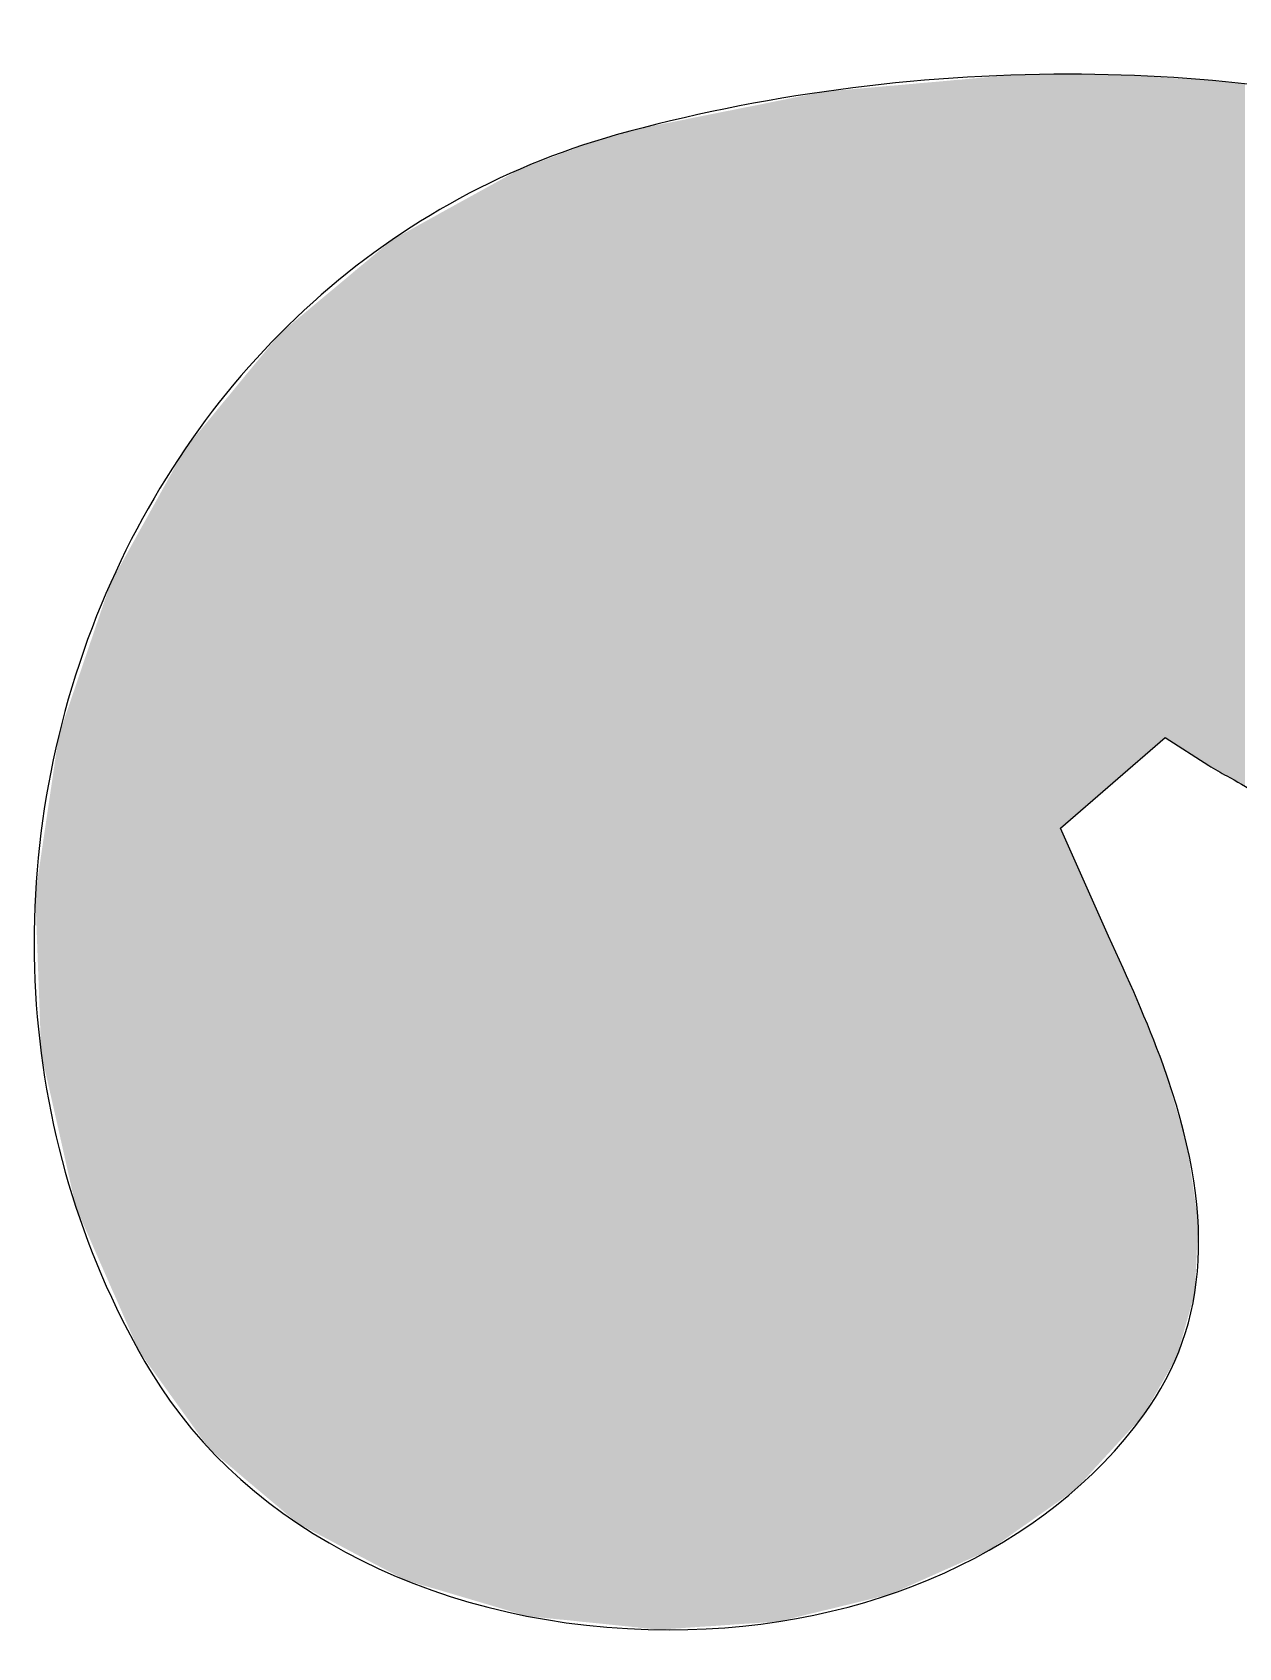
# Model space of a CAD drawing. Extents: x 274 to 390, y 552 to 644.
# Drawn here: x 319.89 to 328.59, y 622.24 to 633.88 of the extents above; entities that cross this region are included whole.
import ezdxf

# ---------------------------------------------------------------- set-up
doc = ezdxf.new("R2010")
doc.units = 0
doc.layers.add('LAYER_1', color=7, linetype='CONTINUOUS')

# ---------------------------------------------------------------- blocks, each defined once
blk = doc.blocks.new('*U1')
at = {"layer": 'LAYER_1', "color": 7}
for points in [[(326.041, 622.614), (325.993, 633.487), (326.041, 633.491)], [(326.073, 622.622), (326.041, 633.491), (326.073, 633.494)], [(326.041, 622.614), (326.041, 633.491), (326.073, 622.622)], [(326.114, 622.64), (326.073, 633.494), (326.114, 633.497)], [(326.073, 622.622), (326.073, 633.494), (326.114, 622.64)], [(326.258, 622.704), (326.114, 633.497), (326.258, 633.51)], [(326.114, 622.64), (326.114, 633.497), (326.258, 622.704)], [(326.276, 622.712), (326.258, 633.51), (326.276, 633.512)], [(326.258, 622.704), (326.258, 633.51), (326.276, 622.712)], [(326.408, 622.771), (326.276, 633.512), (326.408, 633.523)], [(326.276, 622.712), (326.276, 633.512), (326.408, 622.771)], [(326.559, 622.838), (326.408, 633.523), (326.559, 633.537)], [(326.408, 622.771), (326.408, 633.523), (326.559, 622.838)], [(326.598, 622.855), (326.559, 633.537), (326.598, 633.54)], [(326.559, 622.838), (326.559, 633.537), (326.559, 622.838)], [(326.559, 622.838), (326.559, 633.537), (326.559, 633.537)], [(326.559, 622.838), (326.559, 633.537), (326.598, 622.855)], [(326.606, 622.859), (326.598, 633.54), (326.606, 633.541)], [(326.598, 622.855), (326.598, 633.54), (326.606, 622.859)], [(326.695, 622.898), (326.606, 633.541), (326.695, 633.549)], [(326.606, 622.859), (326.606, 633.541), (326.695, 622.898)], [(326.792, 622.941), (326.695, 633.549), (326.792, 633.557)], [(326.695, 622.898), (326.695, 633.549), (326.792, 622.941)], [(326.936, 623.043), (326.792, 633.557), (326.936, 633.57)], [(326.792, 622.941), (326.792, 633.557), (326.936, 623.043)], [(326.947, 623.051), (326.936, 633.57), (326.947, 633.571)], [(326.936, 623.043), (326.936, 633.57), (326.947, 623.051)], [(327.164, 623.203), (326.947, 633.571), (327.164, 633.575)], [(326.947, 623.051), (326.947, 633.571), (327.164, 623.203)], [(327.276, 623.282), (327.164, 633.575), (327.276, 633.578)], [(327.164, 623.203), (327.164, 633.575), (327.276, 623.282)], [(327.276, 623.282), (327.276, 633.578), (327.284, 623.288)], [(327.284, 623.288), (327.276, 633.578), (327.284, 633.578)], [(327.284, 623.288), (327.284, 633.578), (327.292, 623.293)], [(327.292, 623.293), (327.284, 633.578), (327.292, 633.578)], [(327.292, 623.293), (327.292, 633.578), (327.311, 623.307)], [(327.311, 623.307), (327.292, 633.578), (327.311, 633.578)], [(327.311, 628.149), (327.311, 633.578), (327.329, 628.165)], [(327.329, 628.165), (327.311, 633.578), (327.329, 633.578)], [(327.329, 628.165), (327.329, 633.578), (327.41, 628.235)], [(327.41, 628.235), (327.329, 633.578), (327.41, 633.578)], [(327.41, 628.235), (327.41, 633.578), (327.424, 628.247)], [(327.424, 628.247), (327.41, 633.578), (327.424, 633.578)], [(327.424, 628.247), (327.424, 633.578), (327.482, 628.297)], [(327.482, 628.297), (327.424, 633.578), (327.482, 633.578)], [(327.482, 628.297), (327.482, 633.578), (327.512, 628.323)], [(327.512, 628.323), (327.482, 633.578), (327.512, 633.577)], [(327.512, 628.323), (327.512, 633.577), (327.513, 628.324)], [(327.513, 628.324), (327.512, 633.577), (327.513, 633.577)], [(327.513, 628.324), (327.513, 633.577), (327.547, 628.354)], [(327.547, 628.354), (327.513, 633.577), (327.547, 633.576)], [(327.547, 628.354), (327.547, 633.576), (327.587, 628.388)], [(327.587, 628.388), (327.547, 633.576), (327.587, 633.575)], [(327.587, 628.388), (327.587, 633.575), (327.597, 628.397)], [(327.597, 628.397), (327.587, 633.575), (327.597, 633.575)], [(327.597, 628.397), (327.597, 633.575), (327.604, 628.403)], [(327.604, 628.403), (327.597, 633.575), (327.604, 633.575)], [(327.604, 628.403), (327.604, 633.575), (327.619, 628.416)], [(327.619, 628.416), (327.604, 633.575), (327.619, 633.574)], [(327.619, 628.416), (327.619, 633.574), (327.64, 628.434)], [(327.64, 628.434), (327.619, 633.574), (327.64, 633.574)], [(327.64, 628.434), (327.64, 633.574), (327.65, 628.443)], [(327.65, 628.443), (327.64, 633.574), (327.65, 633.574)], [(327.65, 628.443), (327.65, 633.574), (327.651, 628.444)], [(327.651, 628.444), (327.65, 633.574), (327.651, 633.574)], [(327.651, 628.444), (327.651, 633.574), (327.66, 628.451)], [(327.66, 628.451), (327.651, 633.574), (327.66, 633.573)], [(327.66, 628.451), (327.66, 633.573), (327.674, 628.464)], [(327.674, 628.464), (327.66, 633.573), (327.674, 633.573)], [(327.674, 628.464), (327.674, 633.573), (327.757, 628.536)], [(327.757, 628.536), (327.674, 633.573), (327.757, 633.571)], [(327.757, 628.536), (327.757, 633.571), (327.763, 628.541)], [(327.763, 628.541), (327.757, 633.571), (327.763, 633.571)], [(327.763, 628.541), (327.763, 633.571), (327.765, 628.543)], [(327.765, 628.543), (327.763, 633.571), (327.765, 633.571)], [(327.765, 628.543), (327.765, 633.571), (327.792, 628.566)], [(327.792, 628.566), (327.765, 633.571), (327.792, 633.57)], [(327.792, 628.566), (327.792, 633.57), (327.801, 628.574)], [(327.801, 628.574), (327.792, 633.57), (327.801, 633.57)], [(327.801, 628.574), (327.801, 633.57), (327.808, 628.58)], [(327.808, 628.58), (327.801, 633.57), (327.808, 633.569)], [(327.808, 628.58), (327.808, 633.569), (327.815, 628.586)], [(327.815, 628.586), (327.808, 633.569), (327.815, 633.569)], [(327.815, 628.586), (327.815, 633.569), (327.855, 628.62)], [(327.855, 628.62), (327.815, 633.569), (327.855, 633.566)], [(327.855, 628.62), (327.855, 633.566), (327.889, 628.65)], [(327.889, 628.65), (327.855, 633.566), (327.889, 633.564)], [(327.889, 628.65), (327.889, 633.564), (327.907, 628.665)], [(327.907, 628.665), (327.889, 633.564), (327.907, 633.563)], [(327.907, 628.665), (327.907, 633.563), (327.967, 628.718)], [(327.967, 628.718), (327.907, 633.563), (327.967, 633.559)], [(327.967, 628.718), (327.967, 633.559), (328.02, 628.764)], [(328.02, 628.764), (327.967, 633.559), (328.02, 633.556)], [(328.02, 628.764), (328.02, 633.556), (328.038, 628.777)], [(328.038, 628.777), (328.02, 633.556), (328.038, 633.555)], [(328.038, 628.777), (328.038, 633.555), (328.04, 628.779)], [(328.04, 628.779), (328.038, 633.555), (328.04, 633.555)], [(328.04, 628.779), (328.04, 633.555), (328.064, 628.797)], [(328.064, 628.797), (328.04, 633.555), (328.064, 633.553)], [(328.064, 628.797), (328.064, 633.553), (328.07, 628.793)], [(328.07, 628.793), (328.064, 633.553), (328.07, 633.553)], [(328.07, 628.793), (328.07, 633.553), (328.144, 628.745)], [(328.144, 628.745), (328.07, 633.553), (328.144, 633.548)], [(328.144, 628.745), (328.144, 633.548), (328.216, 628.699)], [(328.216, 628.699), (328.144, 633.548), (328.216, 633.544)], [(328.216, 628.699), (328.216, 633.544), (328.275, 628.661)], [(328.275, 628.661), (328.216, 633.544), (328.275, 633.54)], [(328.275, 628.661), (328.275, 633.54), (328.292, 628.649)], [(328.292, 628.649), (328.275, 633.54), (328.292, 633.539)], [(328.292, 628.649), (328.292, 633.539), (328.298, 628.646)], [(328.298, 628.646), (328.292, 633.539), (328.298, 633.539)], [(328.298, 628.646), (328.298, 633.539), (328.301, 628.644)], [(328.301, 628.644), (328.298, 633.539), (328.301, 633.538)], [(328.301, 628.644), (328.301, 633.538), (328.308, 628.639)], [(328.308, 628.639), (328.301, 633.538), (328.308, 633.538)], [(328.308, 628.639), (328.308, 633.538), (328.362, 628.604)], [(328.362, 628.604), (328.308, 633.538), (328.362, 633.535)], [(328.362, 628.604), (328.362, 633.535), (328.377, 628.595)], [(328.377, 628.595), (328.362, 633.535), (328.377, 633.534)], [(328.377, 628.595), (328.377, 633.534), (328.382, 628.592)], [(328.382, 628.592), (328.377, 633.534), (328.382, 633.533)], [(328.382, 628.592), (328.382, 633.533), (328.402, 628.58)], [(328.402, 628.58), (328.382, 633.533), (328.402, 633.532)], [(328.402, 628.58), (328.402, 633.532), (328.433, 628.562)], [(328.433, 628.562), (328.402, 633.532), (328.433, 633.529)], [(328.433, 628.562), (328.433, 633.529), (328.445, 628.555)], [(328.445, 628.555), (328.433, 633.529), (328.445, 633.528)], [(328.445, 628.555), (328.445, 633.528), (328.456, 628.548)], [(328.456, 628.548), (328.445, 633.528), (328.456, 633.526)], [(328.456, 628.548), (328.456, 633.526), (328.464, 628.543)], [(328.464, 628.543), (328.456, 633.526), (328.464, 633.526)], [(328.464, 628.543), (328.464, 633.526), (328.544, 628.499)], [(328.544, 628.499), (328.464, 633.526), (328.544, 633.517)], [(328.544, 628.499), (328.544, 633.517), (328.637, 628.443)], [(328.637, 628.443), (328.544, 633.517), (328.637, 633.508)], [(325.275, 622.428), (325.106, 633.353), (325.275, 633.387)], [(325.349, 622.446), (325.275, 633.387), (325.349, 633.402)], [(325.275, 622.428), (325.275, 633.387), (325.349, 622.446)], [(325.603, 622.508), (325.349, 633.402), (325.603, 633.452)], [(325.349, 622.446), (325.349, 633.402), (325.603, 622.508)], [(325.603, 622.508), (325.603, 633.452), (325.604, 622.508)], [(325.604, 622.508), (325.603, 633.452), (325.604, 633.452)], [(325.609, 622.509), (325.604, 633.452), (325.609, 633.453)], [(325.604, 622.508), (325.604, 633.452), (325.609, 622.509)], [(325.646, 622.518), (325.609, 633.453), (325.646, 633.456)], [(325.609, 622.509), (325.609, 633.453), (325.646, 622.518)], [(325.953, 622.593), (325.646, 633.456), (325.953, 633.483)], [(325.646, 622.518), (325.646, 633.456), (325.953, 622.593)], [(325.993, 622.603), (325.953, 633.483), (325.993, 633.487)], [(325.953, 622.593), (325.953, 633.483), (325.993, 622.603)], [(325.993, 622.603), (325.993, 633.487), (326.041, 622.614)], [(324.699, 622.389), (324.561, 633.244), (324.699, 633.272)], [(324.715, 622.39), (324.699, 633.272), (324.715, 633.275)], [(324.699, 622.389), (324.699, 633.272), (324.715, 622.39)], [(324.783, 622.394), (324.715, 633.275), (324.783, 633.289)], [(324.715, 622.39), (324.715, 633.275), (324.783, 622.394)], [(324.844, 622.398), (324.783, 633.289), (324.844, 633.301)], [(324.783, 622.394), (324.783, 633.289), (324.844, 622.398)], [(324.895, 622.402), (324.844, 633.301), (324.895, 633.311)], [(324.844, 622.398), (324.844, 633.301), (324.895, 622.402)], [(324.915, 622.403), (324.895, 633.311), (324.915, 633.315)], [(324.895, 622.402), (324.895, 633.311), (324.915, 622.403)], [(324.933, 622.405), (324.915, 633.315), (324.933, 633.318)], [(324.915, 622.403), (324.915, 633.315), (324.933, 622.405)], [(324.969, 622.407), (324.933, 633.318), (324.969, 633.326)], [(324.933, 622.405), (324.933, 633.318), (324.969, 622.407)], [(324.98, 622.408), (324.969, 633.326), (324.98, 633.328)], [(324.969, 622.407), (324.969, 633.326), (324.98, 622.408)], [(325.106, 622.416), (324.98, 633.328), (325.106, 633.353)], [(324.98, 622.408), (324.98, 633.328), (325.106, 622.416)], [(325.106, 622.416), (325.106, 633.353), (325.275, 622.428)], [(324.13, 622.398), (323.977, 633.101), (324.13, 633.144)], [(324.266, 622.384), (324.13, 633.144), (324.266, 633.183)], [(324.13, 622.398), (324.13, 633.144), (324.266, 622.384)], [(324.298, 622.38), (324.266, 633.183), (324.298, 633.192)], [(324.266, 622.384), (324.266, 633.183), (324.298, 622.38)], [(324.41, 622.369), (324.298, 633.192), (324.41, 633.214)], [(324.298, 622.38), (324.298, 633.192), (324.41, 622.369)], [(324.556, 622.379), (324.41, 633.214), (324.556, 633.243)], [(324.41, 622.369), (324.41, 633.214), (324.556, 622.379)], [(324.561, 622.379), (324.556, 633.243), (324.561, 633.244)], [(324.556, 622.379), (324.556, 633.243), (324.561, 622.379)], [(324.561, 622.379), (324.561, 633.244), (324.699, 622.389)], [(323.773, 622.435), (323.723, 633.012), (323.773, 633.03)], [(323.813, 622.431), (323.773, 633.03), (323.813, 633.045)], [(323.773, 622.435), (323.773, 633.03), (323.813, 622.431)], [(323.852, 622.426), (323.813, 633.045), (323.852, 633.06)], [(323.813, 622.431), (323.813, 633.045), (323.852, 622.426)], [(323.907, 622.421), (323.852, 633.06), (323.907, 633.081)], [(323.852, 622.426), (323.852, 633.06), (323.907, 622.421)], [(323.976, 622.414), (323.907, 633.081), (323.976, 633.1)], [(323.907, 622.421), (323.907, 633.081), (323.976, 622.414)], [(323.977, 622.414), (323.976, 633.1), (323.977, 633.101)], [(323.976, 622.414), (323.976, 633.1), (323.977, 622.414)], [(323.977, 622.414), (323.977, 633.101), (324.13, 622.398)], [(323.458, 622.467), (323.437, 632.905), (323.458, 632.912)], [(323.517, 622.461), (323.458, 632.912), (323.517, 632.934)], [(323.458, 622.467), (323.458, 632.912), (323.517, 622.461)], [(323.698, 622.442), (323.517, 632.934), (323.698, 633.002)], [(323.517, 622.461), (323.517, 632.934), (323.698, 622.442)], [(323.723, 622.44), (323.698, 633.002), (323.723, 633.012)], [(323.698, 622.442), (323.698, 633.002), (323.723, 622.44)], [(323.723, 622.44), (323.723, 633.012), (323.773, 622.435)], [(323.233, 622.534), (322.919, 632.623), (323.233, 632.796)], [(323.411, 622.481), (323.233, 632.796), (323.411, 632.894)], [(323.233, 622.534), (323.233, 632.796), (323.411, 622.481)], [(323.437, 622.473), (323.411, 632.894), (323.437, 632.905)], [(323.411, 622.481), (323.411, 632.894), (323.437, 622.473)], [(323.437, 622.473), (323.437, 632.905), (323.458, 622.467)], [(322.839, 622.651), (322.773, 632.542), (322.839, 632.579)], [(322.919, 622.627), (322.839, 632.579), (322.919, 632.623)], [(322.839, 622.651), (322.839, 632.579), (322.919, 622.627)], [(322.919, 622.627), (322.919, 632.623), (323.233, 622.534)], [(322.691, 622.694), (322.582, 632.436), (322.691, 632.497)], [(322.773, 622.67), (322.691, 632.497), (322.773, 632.542)], [(322.691, 622.694), (322.691, 632.497), (322.773, 622.67)], [(322.773, 622.67), (322.773, 632.542), (322.839, 622.651)], [(322.489, 622.776), (322.351, 632.27), (322.489, 632.385)], [(322.559, 622.739), (322.489, 632.385), (322.559, 632.424)], [(322.489, 622.776), (322.489, 632.385), (322.559, 622.739)], [(322.582, 622.727), (322.559, 632.424), (322.582, 632.436)], [(322.559, 622.739), (322.559, 632.424), (322.582, 622.727)], [(322.582, 622.727), (322.582, 632.436), (322.691, 622.694)], [(322.3, 622.875), (322.237, 632.175), (322.3, 632.227)], [(322.351, 622.848), (322.3, 632.227), (322.351, 632.27)], [(322.3, 622.875), (322.3, 632.227), (322.351, 622.848)], [(322.351, 622.848), (322.351, 632.27), (322.489, 622.776)], [(322.237, 622.908), (322.135, 632.089), (322.237, 632.175)], [(322.237, 622.908), (322.237, 632.175), (322.3, 622.875)], [(322.135, 622.962), (321.963, 631.946), (322.135, 632.089)], [(322.135, 622.962), (322.135, 632.089), (322.237, 622.908)], [(321.963, 623.053), (321.809, 631.817), (321.963, 631.946)], [(321.963, 623.053), (321.963, 631.946), (322.135, 622.962)], [(321.743, 623.19), (321.714, 631.738), (321.743, 631.762)], [(321.809, 623.134), (321.743, 631.762), (321.809, 631.817)], [(321.743, 623.19), (321.743, 631.762), (321.809, 623.134)], [(321.809, 623.134), (321.809, 631.817), (321.963, 623.053)], [(321.679, 623.244), (321.451, 631.432), (321.679, 631.708)], [(321.714, 623.214), (321.679, 631.708), (321.714, 631.738)], [(321.679, 623.244), (321.679, 631.708), (321.714, 623.214)], [(321.714, 623.214), (321.714, 631.738), (321.743, 623.19)], [(321.451, 623.435), (321.376, 631.341), (321.451, 631.432)], [(321.451, 623.435), (321.451, 631.432), (321.679, 623.244)], [(321.376, 623.499), (321.315, 631.266), (321.376, 631.341)], [(321.376, 623.499), (321.376, 631.341), (321.451, 623.435)], [(321.272, 623.586), (321.169, 631.089), (321.272, 631.215)], [(321.315, 623.551), (321.272, 631.215), (321.315, 631.266)], [(321.272, 623.586), (321.272, 631.215), (321.315, 623.551)], [(321.315, 623.551), (321.315, 631.266), (321.376, 623.499)], [(321.169, 623.673), (321.031, 630.922), (321.169, 631.089)], [(321.169, 623.673), (321.169, 631.089), (321.272, 623.586)], [(320.996, 623.913), (320.93, 630.761), (320.996, 630.879)], [(321, 623.908), (320.996, 630.879), (321, 630.884)], [(320.996, 623.913), (320.996, 630.879), (321, 623.908)], [(321.031, 623.865), (321, 630.884), (321.031, 630.922)], [(321, 623.908), (321, 630.884), (321.031, 623.865)], [(321.031, 623.865), (321.031, 630.922), (321.169, 623.673)], [(320.915, 624.026), (320.772, 630.476), (320.915, 630.734)], [(320.93, 624.005), (320.915, 630.734), (320.93, 630.761)], [(320.915, 624.026), (320.915, 630.734), (320.93, 624.005)], [(320.93, 624.005), (320.93, 630.761), (320.996, 623.913)], [(320.772, 624.224), (320.71, 630.364), (320.772, 630.476)], [(320.772, 624.224), (320.772, 630.476), (320.915, 624.026)], [(320.71, 624.311), (320.663, 630.28), (320.71, 630.364)], [(320.71, 624.311), (320.71, 630.364), (320.772, 624.224)], [(320.646, 624.416), (320.496, 629.979), (320.646, 630.249)], [(320.663, 624.375), (320.646, 630.249), (320.663, 630.28)], [(320.646, 624.416), (320.646, 630.249), (320.663, 624.375)], [(320.663, 624.375), (320.663, 630.28), (320.71, 624.311)], [(320.46, 624.84), (320.388, 629.704), (320.46, 629.914)], [(320.466, 624.826), (320.46, 629.914), (320.466, 629.925)], [(320.46, 624.84), (320.46, 629.914), (320.466, 624.826)], [(320.496, 624.759), (320.466, 629.925), (320.496, 629.979)], [(320.466, 624.826), (320.466, 629.925), (320.496, 624.759)], [(320.496, 624.759), (320.496, 629.979), (320.646, 624.416)], [(320.379, 625.024), (320.341, 629.566), (320.379, 629.678)], [(320.388, 625.004), (320.379, 629.678), (320.388, 629.704)], [(320.379, 625.024), (320.379, 629.678), (320.388, 625.004)], [(320.388, 625.004), (320.388, 629.704), (320.46, 624.84)], [(320.341, 625.111), (320.208, 629.175), (320.341, 629.566)], [(320.341, 625.111), (320.341, 629.566), (320.379, 625.024)], [(320.208, 625.415), (320.085, 628.812), (320.208, 629.175)], [(320.208, 625.415), (320.208, 629.175), (320.341, 625.111)], [(320.085, 625.963), (319.96, 627.966), (320.085, 628.812)], [(320.085, 625.963), (320.085, 628.812), (320.208, 625.415)], [(327.311, 623.307), (327.311, 628.149), (327.329, 623.32)], [(327.329, 623.32), (327.311, 628.149), (327.329, 628.094)], [(327.329, 623.32), (327.329, 628.094), (327.41, 623.376)], [(327.41, 623.376), (327.329, 628.094), (327.41, 627.912)], [(319.958, 626.523), (319.916, 627.666), (319.958, 627.953)], [(319.96, 626.514), (319.958, 627.953), (319.96, 627.966)], [(319.958, 626.523), (319.958, 627.953), (319.96, 626.514)], [(319.96, 626.514), (319.96, 627.966), (320.085, 625.963)], [(327.41, 623.376), (327.41, 627.912), (327.424, 623.392)], [(327.424, 623.392), (327.41, 627.912), (327.424, 627.88)], [(327.424, 623.392), (327.424, 627.88), (327.482, 623.454)], [(327.482, 623.454), (327.424, 627.88), (327.482, 627.751)], [(327.482, 623.454), (327.482, 627.751), (327.512, 623.487)], [(327.512, 623.487), (327.482, 627.751), (327.512, 627.683)], [(327.512, 623.487), (327.512, 627.683), (327.513, 623.488)], [(327.513, 623.488), (327.512, 627.683), (327.513, 627.681)], [(327.513, 623.488), (327.513, 627.681), (327.547, 623.526)], [(327.547, 623.526), (327.513, 627.681), (327.547, 627.603)], [(327.547, 623.526), (327.547, 627.603), (327.587, 623.569)], [(327.587, 623.569), (327.547, 627.603), (327.587, 627.514)], [(327.587, 623.569), (327.587, 627.514), (327.597, 623.58)], [(327.597, 623.58), (327.587, 627.514), (327.597, 627.491)], [(327.597, 623.58), (327.597, 627.491), (327.604, 623.588)], [(327.604, 623.588), (327.597, 627.491), (327.604, 627.475)], [(327.604, 623.588), (327.604, 627.475), (327.619, 623.604)], [(327.619, 623.604), (327.604, 627.475), (327.619, 627.442)], [(327.619, 623.604), (327.619, 627.442), (327.64, 623.627)], [(327.64, 623.627), (327.619, 627.442), (327.64, 627.393)], [(327.64, 623.627), (327.64, 627.393), (327.65, 623.638)], [(327.65, 623.638), (327.64, 627.393), (327.65, 627.371)], [(327.65, 623.638), (327.65, 627.371), (327.651, 623.639)], [(327.651, 623.639), (327.65, 627.371), (327.651, 627.368)], [(327.651, 623.639), (327.651, 627.368), (327.66, 623.648)], [(327.66, 623.648), (327.651, 627.368), (327.66, 627.35)], [(327.66, 623.648), (327.66, 627.35), (327.674, 623.664)], [(327.674, 623.664), (327.66, 627.35), (327.674, 627.318)], [(327.674, 623.664), (327.674, 627.318), (327.757, 623.754)], [(327.757, 623.754), (327.674, 627.318), (327.757, 627.135)], [(327.757, 623.754), (327.757, 627.135), (327.763, 623.761)], [(327.763, 623.761), (327.757, 627.135), (327.763, 627.121)], [(327.763, 623.761), (327.763, 627.121), (327.765, 623.763)], [(327.765, 623.763), (327.763, 627.121), (327.765, 627.117)], [(327.765, 623.763), (327.765, 627.117), (327.792, 623.792)], [(327.792, 623.792), (327.765, 627.117), (327.792, 627.059)], [(327.792, 623.792), (327.792, 627.059), (327.801, 623.803)], [(327.801, 623.803), (327.792, 627.059), (327.801, 627.037)], [(327.801, 623.803), (327.801, 627.037), (327.808, 623.81)], [(327.808, 623.81), (327.801, 627.037), (327.808, 627.022)], [(327.808, 623.81), (327.808, 627.022), (327.815, 623.817)], [(327.815, 623.817), (327.808, 627.022), (327.815, 627.006)], [(327.815, 623.817), (327.815, 627.006), (327.855, 623.861)], [(327.855, 623.861), (327.815, 627.006), (327.855, 626.912)], [(327.855, 623.861), (327.855, 626.912), (327.889, 623.898)], [(327.889, 623.898), (327.855, 626.912), (327.889, 626.831)], [(327.889, 623.898), (327.889, 626.831), (327.907, 623.917)], [(327.907, 623.917), (327.889, 626.831), (327.907, 626.789)], [(327.907, 623.917), (327.907, 626.789), (327.967, 624.025)], [(327.967, 624.025), (327.907, 626.789), (327.967, 626.646)], [(327.967, 624.025), (327.967, 626.646), (328.02, 624.118)], [(328.02, 624.118), (327.967, 626.646), (328.02, 626.508)], [(328.02, 624.118), (328.02, 626.508), (328.038, 624.149)], [(328.038, 624.149), (328.02, 626.508), (328.038, 626.461)], [(328.038, 624.149), (328.038, 626.461), (328.04, 624.153)], [(328.04, 624.153), (328.038, 626.461), (328.04, 626.455)], [(328.04, 624.153), (328.04, 626.455), (328.064, 624.196)], [(328.064, 624.196), (328.04, 626.455), (328.064, 626.375)], [(328.064, 624.196), (328.064, 626.375), (328.07, 624.205)], [(328.07, 624.205), (328.064, 626.375), (328.07, 626.357)], [(328.07, 624.205), (328.07, 626.357), (328.144, 624.337)], [(328.144, 624.337), (328.07, 626.357), (328.144, 626.108)], [(328.144, 624.337), (328.144, 626.108), (328.216, 624.591)], [(328.216, 624.591), (328.144, 626.108), (328.216, 625.869)], [(328.216, 624.591), (328.216, 625.869), (328.275, 624.799)], [(328.275, 624.799), (328.216, 625.869), (328.275, 625.469)], [(328.275, 624.799), (328.275, 625.469), (328.292, 625.175)], [(328.292, 625.175), (328.275, 625.469), (328.292, 625.349)], [(328.292, 625.175), (328.292, 625.349), (328.298, 625.307)]]:
    blk.add_solid(points, dxfattribs=at)

msp = doc.modelspace()

# ---------------------------------------------------------------- linework, layer by layer
at = {"layer": 'LAYER_1'}
for points, knots in [([(327.292, 551.62), (324.004, 551.62), (320.723, 552.821), (317.538, 555.191), (316.349, 556.075), (315.288, 557.216), (314.263, 558.318), (313.873, 558.738), (313.482, 559.157), (313.085, 559.565), (312.366, 560.302), (311.658, 561.05), (310.951, 561.799), (310.096, 562.702), (309.241, 563.606), (308.366, 564.49), (307.936, 564.925), (307.311, 565.192), (306.455, 565.311), (306.455, 565.311), (305.478, 565.445), (305.478, 565.445), (305.478, 565.445), (306.39, 563.751), (306.524, 563.508), (307.054, 562.551), (307.132, 561.538), (306.744, 560.656), (306.359, 559.779), (305.566, 559.156), (304.512, 558.902), (304.077, 558.797), (303.644, 558.743), (303.226, 558.743), (301.301, 558.743), (299.846, 559.846), (299.334, 561.693), (298.958, 563.054), (299.006, 564.593), (299.053, 566.082), (299.076, 566.839), (299.109, 567.894), (297.612, 567.982), (294.12, 568.189), (290.903, 569.704), (287.486, 572.75), (285.411, 574.6), (284.214, 577.168), (283.718, 580.835), (283.293, 583.98), (283.577, 586.612), (284.611, 589.119), (284.611, 589.119), (284.93, 589.894), (284.93, 589.894), (284.93, 589.894), (283.74, 589.773), (283.74, 589.773), (283.562, 589.758), (283.474, 589.747), (283.389, 589.726), (282.666, 589.541), (282.156, 589.455), (281.785, 589.455), (281.401, 589.455), (281.268, 589.548), (281.201, 589.617), (280.902, 589.929), (280.918, 590.966), (280.956, 591.914), (280.983, 592.583), (280.931, 593.104), (280.588, 593.469), (280.234, 593.849), (279.684, 593.913), (279.193, 593.927), (279.193, 593.927), (278.991, 593.932), (278.991, 593.932), (278.03, 593.952), (277.472, 594.004), (277.177, 594.834), (277.026, 595.255), (276.584, 595.397), (276.194, 595.522), (276.002, 595.583), (275.785, 595.653), (275.683, 595.732), (275.525, 595.854), (275.349, 595.979), (275.169, 596.104), (274.707, 596.429), (274.074, 596.874), (274.03, 597.182), (273.974, 597.574), (274.083, 598.16), (275.676, 598.72), (276.394, 598.972), (277.117, 599.308), (277.376, 600.384), (277.428, 600.427), (277.83, 600.629), (278.212, 600.694), (280.833, 601.14), (281.012, 601.346), (281.02, 603.855), (281.024, 605.375), (281.187, 605.375), (281.458, 605.375), (281.779, 605.375), (282.279, 605.253), (282.725, 605.133), (282.993, 605.062), (283.217, 605.026), (283.409, 605.026), (283.861, 605.026), (284.098, 605.225), (284.217, 605.392), (284.502, 605.789), (284.365, 606.334), (284.238, 606.709), (283.436, 609.071), (283.105, 611.319), (283.228, 613.582), (283.598, 620.445), (289.131, 626.55), (295.561, 627.191), (295.74, 627.209), (295.917, 627.249), (296.093, 627.29), (296.229, 627.321), (296.364, 627.354), (296.502, 627.368), (297.014, 627.417), (297.374, 627.582), (297.602, 627.869), (297.919, 628.267), (297.896, 628.807), (297.841, 629.233), (297.841, 629.233), (297.758, 629.837), (297.758, 629.837), (297.598, 630.98), (297.433, 632.162), (297.654, 633.192), (298.133, 635.417), (299.576, 636.693), (301.612, 636.693), (302.537, 636.693), (303.527, 636.422), (304.476, 635.908), (305.402, 635.407), (305.582, 634.36), (305.569, 633.57), (305.561, 633.046), (305.527, 632.522), (305.49, 631.936), (305.49, 631.936), (305.384, 630.121), (305.384, 630.121), (305.384, 630.121), (306.177, 630.562), (306.177, 630.562), (307.966, 631.558), (309.43, 632.91), (310.784, 634.816), (313.017, 637.961), (315.486, 640.356), (318.331, 642.139), (320.604, 643.563), (323.096, 644.255), (325.948, 644.255), (326.79, 644.255), (327.683, 644.193), (328.601, 644.071), (332.911, 643.496), (337.137, 641.75), (341.9, 638.578), (341.9, 638.578), (342.293, 638.316), (342.293, 638.316), (342.293, 638.316), (343.104, 639.388), (343.368, 639.731), (343.954, 640.496), (344.56, 641.287), (345.118, 642.093), (345.708, 642.943), (346.734, 643.493), (347.732, 643.493), (348.088, 643.493), (348.422, 643.424), (348.723, 643.287), (349.083, 643.123), (349.312, 642.928), (349.367, 642.737), (349.407, 642.597), (349.357, 642.421), (349.22, 642.213), (347.28, 639.279), (347.258, 636.108), (349.151, 632.52), (349.453, 631.949), (349.742, 631.372), (350.031, 630.795), (350.031, 630.795), (350.576, 629.713), (350.576, 629.713), (350.576, 629.713), (351.6, 629.824), (351.6, 629.824), (351.6, 629.824), (351.815, 630.5), (351.871, 630.686), (351.991, 631.087), (352.104, 631.467), (352.258, 631.826), (352.323, 631.979), (352.383, 632.136), (352.443, 632.293), (352.802, 633.231), (353.029, 633.72), (353.874, 633.72), (353.874, 633.72), (354.021, 633.715), (354.022, 633.715), (354.488, 633.715), (354.806, 634.042), (355.085, 634.329), (355.085, 634.329), (355.221, 634.466), (355.221, 634.466), (355.649, 634.88), (356.098, 635.099), (356.518, 635.099), (357.067, 635.099), (357.59, 634.716), (357.99, 634.023), (358.673, 632.837), (359.483, 631.751), (360.113, 630.937), (360.347, 630.635), (360.763, 630.635), (360.899, 630.635), (361.184, 630.635), (361.472, 630.691), (361.583, 630.716), (362.825, 630.989), (364.031, 631.128), (365.166, 631.128), (367.875, 631.128), (370.344, 630.332), (372.505, 628.763), (375.34, 626.702), (378.185, 624.003), (377.786, 619.611), (377.47, 616.143), (375.975, 613.159), (373.215, 610.49), (373.215, 610.49), (372.793, 610.082), (372.793, 610.082), (372.793, 610.082), (373.263, 609.73), (373.263, 609.73), (373.658, 609.434), (374.069, 609.157), (374.476, 608.884), (375.352, 608.295), (376.179, 607.74), (376.788, 607.022), (377.91, 605.7), (379.159, 605.429), (380.688, 605.429), (380.923, 605.429), (381.165, 605.435), (381.413, 605.442), (383.359, 605.5), (389.5, 605.442), (389.5, 605.442), (389.5, 605.442), (389.5, 591.159), (389.5, 591.159), (389.5, 591.159), (382.038, 591.159), (381.52, 591.159), (380.263, 591.159), (378.63, 590.985), (377.148, 589.627), (376.54, 589.069), (375.802, 588.648), (375.02, 588.203), (374.655, 587.995), (374.291, 587.787), (373.94, 587.565), (373.404, 587.227), (373.133, 586.854), (373.11, 586.424), (373.078, 585.826), (373.562, 585.371), (373.929, 585.081), (374.587, 584.562), (375.212, 583.992), (375.79, 583.453), (377.634, 581.731), (378.542, 578.985), (378.28, 575.916), (377.964, 572.216), (376.006, 568.674), (373.291, 566.894), (371.129, 565.477), (368.803, 564.787), (366.179, 564.787), (365.094, 564.787), (363.972, 564.901), (362.75, 565.138), (362.202, 565.243), (361.658, 565.371), (361.093, 565.505), (361.093, 565.505), (359.816, 565.799), (359.816, 565.799), (359.816, 565.799), (359.581, 565.076), (359.581, 565.076), (359.238, 563.998), (359, 563.382), (358.092, 563.247), (357.74, 563.196), (357.566, 562.887), (357.44, 562.66), (357.44, 562.66), (357.381, 562.56), (357.381, 562.56), (356.96, 561.879), (356.626, 561.785), (356.329, 561.785), (356.061, 561.785), (355.717, 561.87), (355.216, 562.062), (353.488, 562.719), (352.42, 563.912), (351.646, 566.053), (351.646, 566.053), (351.229, 567.204), (351.229, 567.204), (351.229, 567.204), (350.721, 566.091), (350.721, 566.091), (348.927, 562.164), (347.468, 558.285), (349.29, 553.999), (349.353, 553.852), (349.438, 553.7), (349.527, 553.548), (349.851, 552.993), (349.872, 552.896), (349.484, 552.633), (349.094, 552.367), (348.619, 552.215), (348.181, 552.215), (347.882, 552.215), (347.463, 552.285), (347.161, 552.621), (346.906, 552.903), (346.632, 553.173), (346.358, 553.443), (345.524, 554.265), (344.737, 555.04), (344.501, 556.178), (344.458, 556.388), (344.368, 556.563), (344.273, 556.75), (344.231, 556.833), (344.185, 556.925), (344.138, 557.029), (344.138, 557.029), (343.909, 557.537), (343.909, 557.537), (343.909, 557.537), (342.635, 556.799), (342.635, 556.799), (342.071, 556.477), (341.528, 556.166), (341.003, 555.828), (337.478, 553.562), (333.346, 552.171), (328.72, 551.693), (328.245, 551.645), (327.765, 551.62), (327.292, 551.62)], [0, 0, 0, 0, 1, 1, 1, 2, 2, 2, 3, 3, 3, 4, 4, 4, 5, 5, 5, 6, 6, 6, 7, 7, 7, 8, 8, 8, 9, 9, 9, 10, 10, 10, 11, 11, 11, 12, 12, 12, 13, 13, 13, 14, 14, 14, 15, 15, 15, 16, 16, 16, 17, 17, 17, 18, 18, 18, 19, 19, 19, 20, 20, 20, 21, 21, 21, 22, 22, 22, 23, 23, 23, 24, 24, 24, 25, 25, 25, 26, 26, 26, 27, 27, 27, 28, 28, 28, 29, 29, 29, 30, 30, 30, 31, 31, 31, 32, 32, 32, 33, 33, 33, 34, 34, 34, 35, 35, 35, 36, 36, 36, 37, 37, 37, 38, 38, 38, 39, 39, 39, 40, 40, 40, 41, 41, 41, 42, 42, 42, 43, 43, 43, 44, 44, 44, 45, 45, 45, 46, 46, 46, 47, 47, 47, 48, 48, 48, 49, 49, 49, 50, 50, 50, 51, 51, 51, 52, 52, 52, 53, 53, 53, 54, 54, 54, 55, 55, 55, 56, 56, 56, 57, 57, 57, 58, 58, 58, 59, 59, 59, 60, 60, 60, 61, 61, 61, 62, 62, 62, 63, 63, 63, 64, 64, 64, 65, 65, 65, 66, 66, 66, 67, 67, 67, 68, 68, 68, 69, 69, 69, 70, 70, 70, 71, 71, 71, 72, 72, 72, 73, 73, 73, 74, 74, 74, 75, 75, 75, 76, 76, 76, 77, 77, 77, 78, 78, 78, 79, 79, 79, 80, 80, 80, 81, 81, 81, 82, 82, 82, 83, 83, 83, 84, 84, 84, 85, 85, 85, 86, 86, 86, 87, 87, 87, 88, 88, 88, 89, 89, 89, 90, 90, 90, 91, 91, 91, 92, 92, 92, 93, 93, 93, 94, 94, 94, 95, 95, 95, 96, 96, 96, 97, 97, 97, 98, 98, 98, 99, 99, 99, 100, 100, 100, 101, 101, 101, 102, 102, 102, 103, 103, 103, 104, 104, 104, 105, 105, 105, 106, 106, 106, 107, 107, 107, 108, 108, 108, 109, 109, 109, 110, 110, 110, 111, 111, 111, 112, 112, 112, 113, 113, 113, 114, 114, 114, 115, 115, 115, 116, 116, 116, 117, 117, 117, 118, 118, 118, 119, 119, 119, 120, 120, 120, 121, 121, 121, 122, 122, 122, 123, 123, 123, 124, 124, 124, 125, 125, 125, 126, 126, 126, 127, 127, 127, 128, 128, 128, 129, 129, 129, 130, 130, 130, 130]), ([(327.276, 639.083), (323.445, 639.083), (319.72, 637.333), (317.786, 634.625), (314.976, 630.688), (314.905, 626.418), (317.576, 621.932), (318.955, 619.617), (321.478, 618.179), (324.162, 618.179), (324.901, 618.179), (325.635, 618.289), (326.341, 618.505), (328.256, 619.092), (329.723, 620.634), (330.263, 622.629), (330.806, 624.635), (330.313, 626.719), (328.944, 628.204), (328.805, 628.355), (328.639, 628.447), (328.506, 628.521), (328.461, 628.545), (328.417, 628.569), (328.375, 628.596), (328.375, 628.596), (328.061, 628.799), (328.061, 628.799), (328.061, 628.799), (327.307, 628.145), (327.307, 628.145), (327.307, 628.145), (327.652, 627.366), (327.652, 627.366), (327.792, 627.061), (327.932, 626.755), (328.045, 626.44), (328.428, 625.377), (328.384, 624.576), (327.907, 623.917), (327.203, 622.948), (325.924, 622.368), (324.485, 622.368), (322.87, 622.368), (321.439, 623.079), (320.751, 624.224), (319.786, 625.828), (319.639, 627.866), (320.358, 629.674), (321.047, 631.404), (322.412, 632.667), (324.104, 633.14), (325.133, 633.426), (326.259, 633.578), (327.362, 633.578), (327.874, 633.578), (328.378, 633.545), (328.861, 633.481), (329.087, 633.451), (329.3, 633.436), (329.499, 633.436), (330.531, 633.436), (331.309, 633.81), (332.1, 634.687), (332.256, 634.86), (332.402, 635.043), (332.548, 635.225), (332.677, 635.387), (332.806, 635.549), (332.944, 635.703), (333.283, 636.083), (333.42, 636.442), (333.362, 636.801), (333.281, 637.298), (332.848, 637.598), (332.529, 637.78), (331.04, 638.632), (329.223, 639.083), (327.276, 639.083)], [0, 0, 0, 0, 1, 1, 1, 2, 2, 2, 3, 3, 3, 4, 4, 4, 5, 5, 5, 6, 6, 6, 7, 7, 7, 8, 8, 8, 9, 9, 9, 10, 10, 10, 11, 11, 11, 12, 12, 12, 13, 13, 13, 14, 14, 14, 15, 15, 15, 16, 16, 16, 17, 17, 17, 18, 18, 18, 19, 19, 19, 20, 20, 20, 21, 21, 21, 22, 22, 22, 23, 23, 23, 24, 24, 24, 25, 25, 25, 26, 26, 26, 26])]:
    msp.add_open_spline(points, degree=3, knots=knots, dxfattribs=at)

# ---------------------------------------------------------------- block references
at = {"layer": 'LAYER_1', "color": 7}
msp.add_blockref('*U1', (0, 0), dxfattribs=at)

doc.saveas('drawing.dxf')
